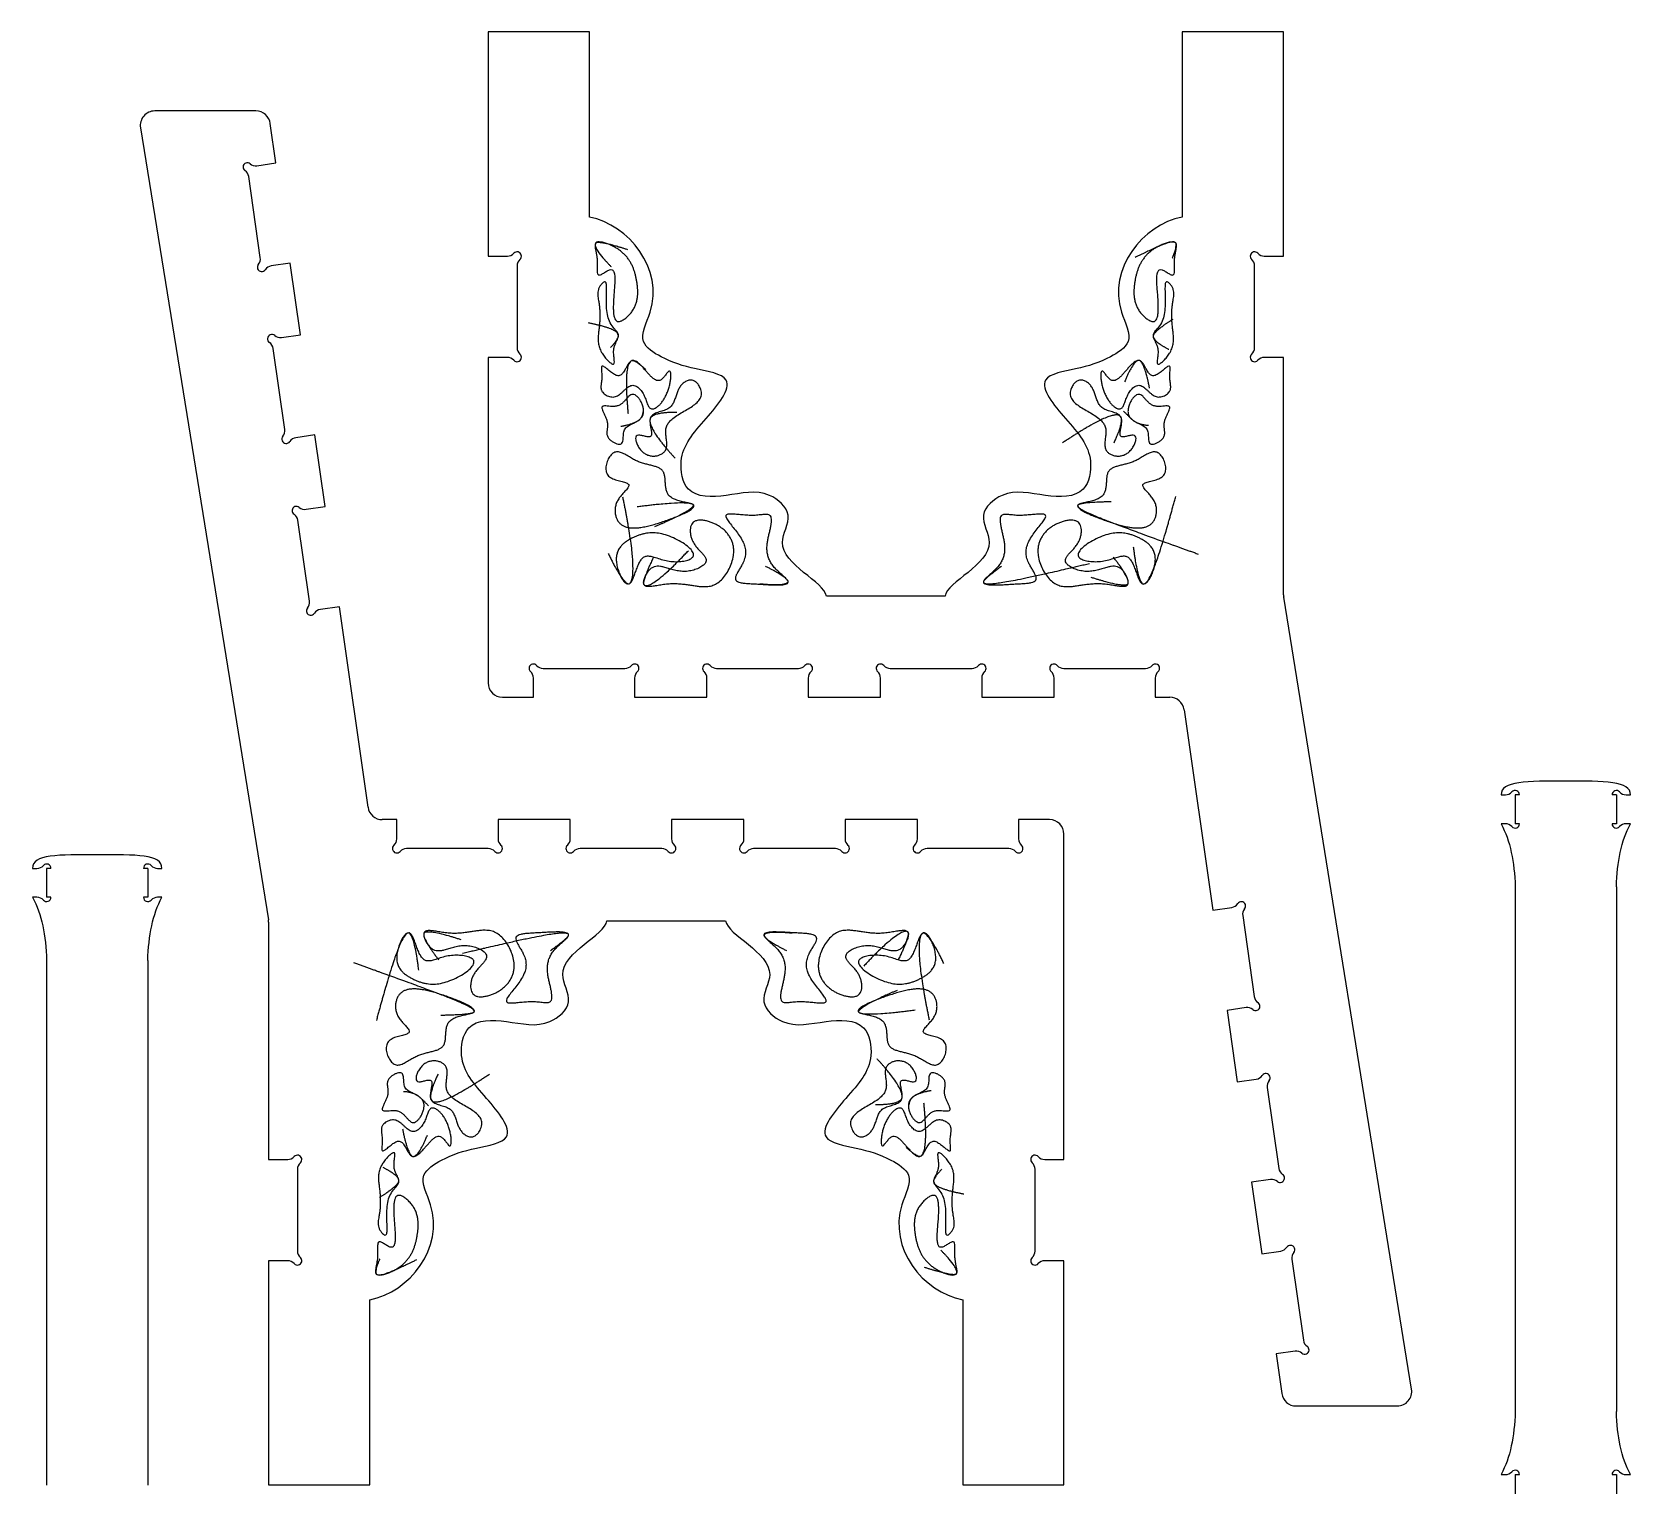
# Model space of a CAD drawing. Extents: x -497 to 609, y -486 to 1101.
# Drawn here: x -497 to 609, y 97 to 1101 of the extents above; entities that cross this region are included whole.
import ezdxf

# ---------------------------------------------------------------- set-up
doc = ezdxf.new("R2010")
doc.units = 0
doc.layers.get('0').update_dxf_attribs({"linetype": 'CONTINUOUS'})

msp = doc.modelspace()

# ---------------------------------------------------------------- linework, layer by layer
at = {"color": 7, "linetype": 'CONTINUOUS'}
for p, q in [((-181.7483865934, 1101.320244777), (-181.7483865934, 946.320244777)), ((-111.7483865934, 1101.320244777), (-181.7483865934, 1101.320244777)), ((-111.7483865934, 973.3574696558), (-111.7483865934, 1101.320244777)), ((298.2516134066, 1101.320244777), (298.2516134066, 973.3574696558)), ((368.2516134066, 1101.320244777), (298.2516134066, 1101.320244777)), ((368.2516134066, 946.320244777), (368.2516134066, 1101.320244777)), ((-342.2532580591, 1046.6988355636), (-412.2532580591, 1046.6988355636)), ((-422.125407331, 1035.1048880259), (-333.7081547702, 487.4906818711)), ((-328.4464552686, 1010.7618941487), (-332.3537631225, 1038.113049126)), ((-341.6046620555, 1008.882150322), (-328.4464552686, 1010.7618941487)), ((-339.2946335033, 945.2777855541), (-347.2967618438, 1001.2926839376)), ((-318.546960332, 941.4654295925), (-331.7051671189, 939.5856857658)), ((-311.4758925201, 891.9679549094), (-318.546960332, 941.4654295925)), ((-181.7483865934, 946.320244777), (-168.4565905259, 946.320244777)), ((354.9598173391, 946.320244777), (368.2516134066, 946.320244777)), ((-161.7483865934, 939.6120408445), (-161.7483865934, 883.0284487095)), ((348.2516134066, 883.0284487095), (348.2516134066, 939.6120408445)), ((-324.634099307, 890.0882110827), (-311.4758925201, 891.9679549094)), ((-322.3240707548, 826.4838463147), (-330.3261990953, 882.4987446983)), ((-181.7483865934, 876.320244777), (-181.7483865934, 651.320244777)), ((-168.4565905259, 876.320244777), (-181.7483865934, 876.320244777)), ((368.2516134066, 876.320244777), (354.9598173391, 876.320244777)), ((368.2516134066, 712.1223460072), (368.2516134066, 876.320244777)), ((-301.5763975835, 822.6714903531), (-314.7346043704, 820.7917465264)), ((-294.5053297717, 773.1740156701), (-301.5763975835, 822.6714903531)), ((-305.3535080063, 707.6899070754), (-313.3556363468, 763.704805459)), ((-307.6635365585, 771.2942718434), (-294.5053297717, 773.1740156701)), ((134.3078536572, 711.320244777), (52.1953731559, 711.320244777)), ((456.7967166955, 162.9141923147), (368.3794641347, 710.5283984695)), ((-284.605834835, 703.8775511138), (-297.7640416219, 701.9978072871)), ((-264.8068449618, 565.2846220012), (-284.605834835, 703.8775511138)), ((-150.4213406104, 641.320244777), (-150.4213406104, 654.6120408445)), ((-143.7131366779, 661.320244777), (-87.1295445429, 661.320244777)), ((-80.4213406104, 654.6120408445), (-80.4213406104, 641.320244777)), ((-30.4213406104, 641.320244777), (-30.4213406104, 654.6120408445)), ((-23.7131366779, 661.320244777), (32.8704554571, 661.320244777)), ((39.5786593896, 654.6120408445), (39.5786593896, 641.320244777)), ((89.5786593896, 641.320244777), (89.5786593896, 654.6120408445)), ((96.2868633221, 661.320244777), (152.8704554571, 661.320244777)), ((159.5786593896, 654.6120408445), (159.5786593896, 641.320244777)), ((209.5786593896, 641.320244777), (209.5786593896, 654.6120408445)), ((216.2868633221, 661.320244777), (272.8704554571, 661.320244777)), ((279.5786593896, 654.6120408445), (279.5786593896, 641.320244777)), ((-171.7483865934, 641.320244777), (-150.4213406104, 641.320244777)), ((-80.4213406104, 641.320244777), (-30.4213406104, 641.320244777)), ((39.5786593896, 641.320244777), (89.5786593896, 641.320244777)), ((159.5786593896, 641.320244777), (209.5786593896, 641.320244777)), ((279.5786593896, 641.320244777), (289.5786593896, 641.320244777)), ((299.4781543263, 632.7344583394), (319.2771441995, 494.1415292269)), ((518.7796729653, 573.8574188791), (521.7185615553, 573.8574188791)), ((528.4267654878, 573.8574188791), (528.4267654878, 553.8574188791)), ((531.4267654878, 573.8574188791), (528.4267654878, 573.8574188791)), ((598.4267654878, 573.8574188791), (595.4267654878, 573.8574188791)), ((598.4267654878, 573.8574188791), (598.4267654878, 553.8574188791)), ((605.1349694203, 573.8574188791), (608.0738580103, 573.8574188791)), ((-244.9073500252, 556.6988355636), (-254.9073500252, 556.6988355636)), ((-244.9073500252, 543.4070394961), (-244.9073500252, 556.6988355636)), ((-174.9073500252, 556.6988355636), (-174.9073500252, 543.4070394961)), ((-124.9073500252, 556.6988355636), (-174.9073500252, 556.6988355636)), ((-124.9073500252, 543.4070394961), (-124.9073500252, 556.6988355636)), ((-54.9073500252, 556.6988355636), (-54.9073500252, 543.4070394961)), ((-4.9073500252, 556.6988355636), (-54.9073500252, 556.6988355636)), ((-4.9073500252, 543.4070394961), (-4.9073500252, 556.6988355636)), ((65.0926499748, 556.6988355636), (65.0926499748, 543.4070394961)), ((115.0926499748, 556.6988355636), (65.0926499748, 556.6988355636)), ((115.0926499748, 543.4070394961), (115.0926499748, 556.6988355636)), ((185.0926499748, 556.6988355636), (185.0926499748, 543.4070394961)), ((206.4196959578, 556.6988355636), (185.0926499748, 556.6988355636)), ((521.7185615553, 553.8574188791), (518.7796729653, 553.8574188791)), ((531.4267654878, 553.8574188791), (528.4267654878, 553.8574188791)), ((598.4267654878, 553.8574188791), (595.4267654878, 553.8574188791)), ((608.0738580103, 553.8574188791), (605.1349694203, 553.8574188791)), ((216.4196959578, 321.6988355636), (216.4196959578, 546.6988355636)), ((-181.6155539577, 536.6988355636), (-238.1991460927, 536.6988355636)), ((-61.6155539577, 536.6988355636), (-118.1991460927, 536.6988355636)), ((58.3844460423, 536.6988355636), (1.8008539073, 536.6988355636)), ((178.3844460423, 536.6988355636), (121.8008539073, 536.6988355636)), ((-496.6873675663, 523.0315528818), (-493.7484789763, 523.0315528818)), ((-487.0402750438, 523.0315528818), (-487.0402750438, 503.0315528818)), ((-484.0402750438, 523.0315528818), (-487.0402750438, 523.0315528818)), ((-417.0402750438, 523.0315528818), (-420.0402750438, 523.0315528818)), ((-417.0402750438, 523.0315528818), (-417.0402750438, 503.0315528818)), ((-410.3320711113, 523.0315528818), (-407.3931825213, 523.0315528818)), ((528.4267654878, 510.2457325529), (528.4267654878, 147.4691052052)), ((598.4267654878, 510.2457325529), (598.4267654878, 147.4691052052)), ((-493.7484789763, 503.0315528818), (-496.6873675663, 503.0315528818)), ((-484.0402750438, 503.0315528818), (-487.0402750438, 503.0315528818)), ((-417.0402750438, 503.0315528818), (-420.0402750438, 503.0315528818)), ((-407.3931825213, 503.0315528818), (-410.3320711113, 503.0315528818)), ((-99.6365442928, 486.6988355636), (-17.5240637915, 486.6988355636)), ((319.2771441995, 494.1415292269), (332.4353509863, 496.0212730536)), ((340.0248173707, 490.3291732652), (348.0269457113, 434.3142748817)), ((-333.5803040422, 485.8967343334), (-333.5803040422, 321.6988355636)), ((-487.0402750438, 459.4198665557), (-487.0402750438, 96.643239208)), ((-417.0402750438, 459.4198665557), (-417.0402750438, 96.643239208)), ((342.334845923, 426.7248084973), (329.1766391361, 424.8450646706)), ((329.1766391361, 424.8450646706), (336.247706948, 375.3475899875)), ((336.247706948, 375.3475899875), (349.4059137348, 377.2273338142)), ((356.9953801192, 371.5352340259), (364.9975084597, 315.5203356423)), ((-333.5803040422, 321.6988355636), (-320.2885079747, 321.6988355636)), ((203.1278998903, 321.6988355636), (216.4196959578, 321.6988355636)), ((-313.5803040422, 314.9906316311), (-313.5803040422, 258.4070394961)), ((196.4196959578, 258.4070394961), (196.4196959578, 314.9906316311)), ((359.3054086714, 307.9308692579), (346.1472018846, 306.0511254312)), ((346.1472018846, 306.0511254312), (353.2182696964, 256.5536507482)), ((353.2182696964, 256.5536507482), (366.3764764833, 258.4333945749)), ((-333.5803040422, 251.6988355636), (-333.5803040422, 96.6988355636)), ((-320.2885079747, 251.6988355636), (-333.5803040422, 251.6988355636)), ((216.4196959578, 251.6988355636), (203.1278998903, 251.6988355636)), ((216.4196959578, 96.6988355636), (216.4196959578, 251.6988355636)), ((373.9659428677, 252.7412947866), (381.9680712082, 196.726396403)), ((-263.5803040422, 96.6988355636), (-263.5803040422, 224.6616106848)), ((146.4196959578, 224.6616106848), (146.4196959578, 96.6988355636)), ((376.2759714199, 189.1369300186), (363.117764633, 187.2571861919)), ((363.117764633, 187.2571861919), (367.0250724869, 159.9060312147)), ((376.9245674235, 151.320244777), (446.9245674235, 151.320244777)), ((518.7796729653, 103.8574188791), (521.7185615553, 103.8574188791)), ((528.4267654878, 103.8574188791), (528.4267654878, 83.8574188791)), ((528.4267654878, 103.8574188791), (531.4267654878, 103.8574188791)), ((595.4267654878, 103.8574188791), (598.4267654878, 103.8574188791)), ((598.4267654878, 103.8574188791), (598.4267654878, 83.8574188791)), ((605.1349694203, 103.8574188791), (608.0738580103, 103.8574188791)), ((-333.5803040422, 96.6988355636), (-263.5803040422, 96.6988355636)), ((146.4196959578, 96.6988355636), (216.4196959578, 96.6988355636))]:
    msp.add_line(p, q, dxfattribs=at)
for centre, radius, start, end in [((-412.2532580591, 1036.6988355636), 10.00000000000023, 90, 189.1717673224), ((-342.2532580591, 1036.6988355636), 10.00000000000023, 8.1301023542, 90), ((-348.2454451418, 1007.933467024), 3.000000000000222, 49.9404172499, 236.3197874584), ((-342.4531901929, 1014.821847284), 5.999999999999984, 229.9404172499, 278.1301023542), ((-353.2364588058, 1000.4441558002), 5.999999999999984, 8.1301023542, 56.3197874584), ((-338.3459502052, 938.6370024677), 3.000000000000064, 139.9404172499, 326.3197874584), ((-345.2343304652, 944.4292574166), 6.000000000000015, 319.9404172499, 8.1301023542), ((-168.4565905259, 952.320244777), 6.000000000000037, 270, 318.1896851042), ((-161.7483865934, 946.320244777), 3.00000000000005, 311.8103148958, 138.1896851042), ((-155.7483865934, 939.6120408445), 6, 131.8103148958, 180), ((348.2516134066, 946.320244777), 3.000000000000063, 41.8103148958, 228.1896851042), ((342.2516134066, 939.6120408445), 6, 0, 48.1896851042), ((354.9598173391, 952.320244777), 5.99999999999994, 221.8103148958, 270), ((-330.8566389814, 933.6459888038), 6.000000000000113, 98.1301023542, 146.3197874584), ((-331.2748823934, 889.1395277847), 2.999999999999969, 49.9404172499, 236.3197874584), ((-336.2658960573, 881.6502165609), 6.000000000000159, 8.1301023542, 56.3197874584), ((-325.4826274444, 896.0279080447), 6.000000000000116, 229.9404172499, 278.1301023542), ((-168.4565905259, 870.320244777), 5.999999999999886, 41.8103148958, 90), ((-161.7483865934, 876.320244777), 3.00000000000005, 221.8103148958, 48.1896851042), ((-155.7483865934, 883.0284487095), 6, 180, 228.1896851042), ((348.2516134066, 876.320244777), 3.000000000000029, 131.8103148958, 318.1896851042), ((342.2516134066, 883.0284487095), 6, 311.8103148958, 0), ((354.9598173391, 870.320244777), 6.000000000000025, 90, 138.1896851042), ((-321.3753874567, 819.8430632284), 2.999999999999978, 139.9404172499, 326.3197874584), ((-328.2637677168, 825.6353181773), 6.000000000000015, 319.9404172499, 8.1301023542), ((-313.886076233, 814.8520495645), 6.000000000000033, 98.1301023542, 146.3197874584), ((-314.3043196449, 770.3455885453), 2.999999999999969, 49.9404172499, 236.3197874584), ((-319.2953333088, 762.8562773215), 5.999999999999971, 8.1301023542, 56.3197874584), ((-308.512064696, 777.2339688053), 6.000000000000015, 229.9404172499, 278.1301023542), ((-311.2932049683, 706.841378938), 5.999999999999986, 319.9404172499, 8.1301023542), ((378.2516134066, 712.1223460072), 10, 180, 189.1717673224), ((-304.4048247083, 701.049123989), 3.000000000000048, 139.9404172499, 326.3197874584), ((-296.9155134845, 696.0581103251), 5.999999999999955, 98.1301023542, 146.3197874584), ((-150.4213406104, 661.320244777), 3.000000000000029, 41.8103148958, 228.1896851042), ((-80.4213406104, 661.320244777), 2.999999999999982, 311.8103148958, 138.1896851042), ((-30.4213406104, 661.320244777), 3.000000000000049, 41.8103148958, 228.1896851042), ((39.5786593896, 661.320244777), 3.000000000000067, 311.8103148958, 138.1896851042), ((89.5786593896, 661.320244777), 3.000000000000052, 41.8103148958, 228.1896851042), ((159.5786593896, 661.320244777), 3.000000000000029, 311.8103148958, 138.1896851042), ((209.5786593896, 661.320244777), 3.000000000000114, 41.8103148958, 228.1896851042), ((279.5786593896, 661.320244777), 3.000000000000152, 311.8103148958, 138.1896851042), ((-156.4213406104, 654.6120408445), 6.000000000000058, 0, 48.1896851042), ((-143.7131366779, 667.320244777), 6, 221.8103148958, 270), ((-87.1295445429, 667.320244777), 6, 270, 318.1896851042), ((-74.4213406104, 654.6120408445), 6.000000000000058, 131.8103148958, 180), ((-36.4213406104, 654.6120408445), 6.000000000000004, 0, 48.1896851042), ((-23.7131366779, 667.320244777), 6, 221.8103148958, 270), ((32.8704554571, 667.320244777), 6, 270, 318.1896851042), ((45.5786593896, 654.6120408445), 6.000000000000063, 131.8103148958, 180), ((83.5786593896, 654.6120408445), 6.000000000000014, 0, 48.1896851042), ((96.2868633221, 667.320244777), 6, 221.8103148958, 270), ((152.8704554571, 667.320244777), 6, 270, 318.1896851042), ((165.5786593896, 654.6120408445), 6, 131.8103148958, 180), ((203.5786593896, 654.6120408445), 6, 0, 48.1896851042), ((216.2868633221, 667.320244777), 6, 221.8103148958, 270), ((272.8704554571, 667.320244777), 6.000000000000114, 270, 318.1896851042), ((285.5786593896, 654.6120408445), 6, 131.8103148958, 180), ((-171.7483865934, 651.320244777), 10, 180, 270), ((289.5786593896, 631.320244777), 10.00000000000011, 8.1301023542, 90), ((521.7185615553, 579.8574188791), 6.000000000000058, 270, 318.1896851042), ((528.4267654878, 573.8574188791), 3, 0, 138.1896851042), ((598.4267654878, 573.8574188791), 3.000000000000029, 41.8103148958, 180), ((605.1349694203, 579.8574188791), 6.000000000000058, 221.8103148958, 270), ((-254.9073500252, 566.6988355636), 10.00000000000002, 188.1301023542, 270), ((206.4196959578, 546.6988355636), 10, 0, 90), ((521.7185615553, 547.8574188791), 6.000000000000058, 41.8103148958, 90), ((528.4267654878, 553.8574188791), 3, 221.8103148958, 0), ((598.4267654878, 553.8574188791), 3.000000000000029, 180, 318.1896851042), ((605.1349694203, 547.8574188791), 6.000000000000058, 90, 138.1896851042), ((-250.9073500252, 543.4070394961), 6, 311.8103148958, 0), ((-168.9073500252, 543.4070394961), 6, 180, 228.1896851042), ((-130.9073500252, 543.4070394961), 6.000000000000058, 311.8103148958, 0), ((-48.9073500252, 543.4070394961), 6.000000000000058, 180, 228.1896851042), ((-10.9073500252, 543.4070394961), 6.00000000000006, 311.8103148958, 0), ((71.0926499748, 543.4070394961), 6.000000000000068, 180, 228.1896851042), ((109.0926499748, 543.4070394961), 6.000000000000058, 311.8103148958, 0), ((191.0926499748, 543.4070394961), 6.000000000000058, 180, 228.1896851042), ((-244.9073500252, 536.6988355636), 3.00000000000002, 131.8103148958, 318.1896851042), ((-238.1991460927, 530.6988355636), 6.000000000000227, 90, 138.1896851042), ((-181.6155539577, 530.6988355636), 6.000000000000028, 41.8103148958, 90), ((-174.9073500252, 536.6988355636), 3.000000000000063, 221.8103148958, 48.1896851042), ((-124.9073500252, 536.6988355636), 2.999999999999955, 131.8103148958, 318.1896851042), ((-118.1991460927, 530.6988355636), 6.000000000000114, 90, 138.1896851042), ((-61.6155539577, 530.6988355636), 6.000000000000028, 41.8103148958, 90), ((-54.9073500252, 536.6988355636), 2.999999999999976, 221.8103148958, 48.1896851042), ((-4.9073500252, 536.6988355636), 3.00000000000003, 131.8103148958, 318.1896851042), ((1.8008539073, 530.6988355636), 6, 90, 138.1896851042), ((58.3844460423, 530.6988355636), 6, 41.8103148958, 90), ((65.0926499748, 536.6988355636), 3.000000000000029, 221.8103148958, 48.1896851042), ((115.0926499748, 536.6988355636), 3.000000000000039, 131.8103148958, 318.1896851042), ((121.8008539073, 530.6988355636), 6, 90, 138.1896851042), ((178.3844460423, 530.6988355636), 6, 41.8103148958, 90), ((185.0926499748, 536.6988355636), 3.000000000000029, 221.8103148958, 48.1896851042), ((-493.7484789763, 529.0315528818), 6.000000000000016, 270, 318.1896851042), ((-487.0402750438, 523.0315528818), 3, 0, 138.1896851042), ((-417.0402750438, 523.0315528818), 3, 41.8103148958, 180), ((-410.3320711113, 529.0315528818), 6.000000000000016, 221.8103148958, 270), ((-493.7484789763, 497.0315528818), 6.000000000000016, 41.8103148958, 90), ((-487.0402750438, 503.0315528818), 3, 221.8103148958, 0), ((-417.0402750438, 503.0315528818), 3, 180, 318.1896851042), ((-410.3320711113, 497.0315528818), 6.000000000000016, 90, 138.1896851042), ((331.5868228489, 501.9609700155), 5.999999999999923, 278.1301023542, 326.3197874584), ((339.0761340727, 496.9699563516), 3.000000000000048, 319.9404172499, 146.3197874584), ((-343.5803040422, 485.8967343334), 10, 0, 9.1717673224), ((345.9645143327, 491.1777014027), 6.000000000000008, 139.9404172499, 188.1301023542), ((353.9666426732, 435.1628030191), 6.000000000000002, 188.1301023542, 236.3197874584), ((343.1833740604, 420.7851115353), 5.999999999999986, 49.9404172499, 98.1301023542), ((348.9756290093, 427.6734917953), 3.000000000000008, 229.9404172499, 56.3197874584), ((348.5573855974, 383.1670307762), 6.000000000000049, 278.1301023542, 326.3197874584), ((356.0466968212, 378.1760171123), 2.999999999999978, 319.9404172499, 146.3197874584), ((362.9350770812, 372.3837621633), 6.000000000000017, 139.9404172499, 188.1301023542), ((-320.2885079747, 327.6988355636), 6.000000000000016, 270, 318.1896851042), ((-313.5803040422, 321.6988355636), 2.999999999999987, 311.8103148958, 138.1896851042), ((196.4196959578, 321.6988355636), 3.000000000000071, 41.8103148958, 228.1896851042), ((203.1278998903, 327.6988355636), 6, 221.8103148958, 270), ((-307.5803040422, 314.9906316311), 6.000000000000016, 131.8103148958, 180), ((190.4196959578, 314.9906316311), 6, 0, 48.1896851042), ((365.9461917578, 308.879552556), 2.999999999999971, 229.9404172499, 56.3197874584), ((370.9372054217, 316.3688637798), 6.000000000000049, 188.1301023542, 236.3197874584), ((360.1539368089, 301.991172296), 6.000000000000123, 49.9404172499, 98.1301023542), ((-307.5803040422, 258.4070394961), 6.000000000000037, 180, 228.1896851042), ((190.4196959578, 258.4070394961), 6, 311.8103148958, 0), ((365.5279483459, 264.3730915368), 6.000000000000049, 278.1301023542, 326.3197874584), ((373.0172595697, 259.3820778729), 3.000000000000032, 319.9404172499, 146.3197874584), ((379.9056398297, 253.589822924), 6.00000000000002, 139.9404172499, 188.1301023542), ((-320.2885079747, 245.6988355636), 6.000000000000028, 41.8103148958, 90), ((-313.5803040422, 251.6988355636), 3.000000000000029, 221.8103148958, 48.1896851042), ((196.4196959578, 251.6988355636), 3.00000000000005, 131.8103148958, 318.1896851042), ((203.1278998903, 245.6988355636), 6.000000000000028, 90, 138.1896851042), ((377.1244995573, 183.1972330566), 5.999999999999907, 49.9404172499, 98.1301023542), ((382.9167545063, 190.0856133166), 3.000000000000064, 229.9404172499, 56.3197874584), ((387.9077681702, 197.5749245404), 6.000000000000004, 188.1301023542, 236.3197874584), ((376.9245674235, 161.320244777), 10.00000000000003, 188.1301023542, 270), ((446.9245674235, 161.320244777), 10.00000000000003, 270, 9.1717673224), ((521.7185615553, 109.8574188791), 6, 270, 318.1896851042), ((528.4267654878, 103.8574188791), 3.000000000000067, 0, 138.1896851042), ((598.4267654878, 103.8574188791), 3.000000000000114, 41.8103148958, 180), ((605.1349694203, 109.8574188791), 6.000000000000058, 221.8103148958, 270)]:
    msp.add_arc(centre, radius, start, end, dxfattribs=at)
for points, knots in [([(52.19537315593775, 711.3202447770445), (50.88967013189105, 721.0132320046263), (9.917461526413707, 737.6610113185069), (31.10843442971989, 767.7567882251819), (9.110704424105887, 786.6720008287242), (-14.59561598234604, 779.9799667741715), (-45.64870175996455, 779.0782508146972), (-51.2389956379744, 811.6507654749864), (-33.84427324735628, 830.1765153396299), (-6.569764984010851, 862.9384435034506), (-41.35153981578193, 868.5497926807049), (-58.42819681238826, 873.8894973257492), (-79.74698940340002, 887.3408615895239), (-54.39625917673907, 929.953224848334), (-84.11296519427175, 967.8434006544084), (-111.748386593413, 973.3574696558454)], [0, 0, 0, 0, 0.1223318822586522, 0.1710777647935388, 0.2183310700630691, 0.294189215282167, 0.3607118860049824, 0.4107652776806133, 0.4973328489157201, 0.5726347412863548, 0.6285846053304305, 0.6930942763819979, 0.7334897558549169, 0.7863460999341103, 1, 1, 1, 1]), ([(298.2516134065869, 973.3574696558484), (270.6161920074455, 967.8434006544109), (240.8994859899138, 929.9532248483359), (266.2502162165751, 887.3408615895263), (244.9314236255637, 873.8894973257511), (227.8547666289573, 868.5497926807068), (193.0729917971863, 862.9384435034519), (220.347500060532, 830.1765153396317), (237.7422224511506, 811.6507654749884), (232.1519285731411, 779.0782508146991), (201.0988427955225, 779.9799667741731), (177.3925223890704, 786.6720008287253), (155.394792383457, 767.7567882251826), (176.5857652867635, 737.661011318508), (135.6135566812865, 721.0132320046268), (134.3078536572398, 711.3202447770452)], [0, 0, 0, 0, 0.2136539000658895, 0.266510244145083, 0.3069057236180018, 0.3714153946695694, 0.4273652587136452, 0.50266715108428, 0.5892347223193868, 0.6392881139950177, 0.7058107847178331, 0.7816689299369308, 0.8289222352064611, 0.8776681177413479, 1, 1, 1, 1]), ([(-107.273132194955, 955.4677004701668), (-108.8059412890823, 953.8111317441437), (-104.8191528144023, 944.9360249145941), (-107.9739014510237, 929.1828445595564), (-92.21057641710439, 942.9868573168611), (-95.42399259612606, 918.1411111341367), (-95.65345228007804, 895.8874523153564), (-77.70900582317086, 910.1416811938612), (-77.90908765256694, 931.1226410832066), (-85.12587176807523, 950.7188174474194), (-105.5106132132734, 957.3725259538246), (-107.273132194955, 955.4677004701668)], [-0.0969495532025323, 0, 0, 0, 0.0843140745517718, 0.1583511595212936, 0.2164363562434883, 0.3449767501970631, 0.4738373991084656, 0.5531567304886174, 0.7003737750387296, 0.9030504467974677, 1, 1, 1, 1.084314074551772]), ([(293.7763590081291, 955.4677004701696), (292.0138400264474, 957.3725259538273), (271.6290985812497, 950.7188174474218), (264.4123144657413, 931.1226410832089), (264.2122326363456, 910.1416811938636), (282.1566790932529, 895.887452315359), (281.9272194093008, 918.1411111341394), (278.7138032302786, 942.9868573168638), (294.4771282641984, 929.1828445595592), (291.3223796275768, 944.9360249145968), (295.3091681022564, 953.8111317441465), (293.7763590081291, 955.4677004701696)], [-0.0843140745517718, 0, 0, 0, 0.0969495532025323, 0.2996262249612702, 0.4468432695113824, 0.5261626008915343, 0.6550232498029368, 0.7835636437565116, 0.8416488404787063, 0.9156859254482282, 1, 1, 1, 1.096949553202532]), ([(-91.60552081841978, 891.2014118816843), (-91.6204140949144, 894.1676346882501), (-105.1315134619205, 902.571241806373), (-95.94169576129313, 936.0139509186001), (-107.1137897189739, 922.5625408449063), (-103.9473406744269, 911.3747185950203), (-104.6759871343402, 896.1375250237082), (-107.3879698958911, 881.9912725034822), (-91.69582904457107, 866.574727137374), (-97.14638596888375, 883.0570341023083), (-91.59351688199807, 888.8106451490969), (-91.60552081841978, 891.2014118816843)], [-0.0780512739529053, 0, 0, 0, 0.0968381673230236, 0.3247242134643311, 0.3642474059223348, 0.4509362205974117, 0.5998631586289539, 0.7386797461167086, 0.8330371212521437, 0.9219487260470945, 0.9999999999999999, 0.9999999999999999, 0.9999999999999999, 1.096838167323023]), ([(278.1087476315948, 891.2014118816869), (278.0967436951731, 888.8106451490994), (283.649612782059, 883.0570341023109), (278.1990558577465, 866.5747271373767), (293.8911967090664, 881.9912725034849), (291.1792139475152, 896.1375250237111), (290.4505674876019, 911.3747185950232), (293.6170165321485, 922.5625408449091), (282.4449225744675, 936.0139509186027), (291.6347402750955, 902.5712418063758), (278.1236409080893, 894.1676346882526), (278.1087476315948, 891.2014118816869)], [-0.0968381673230239, 0, 0, 0, 0.0780512739529055, 0.1669628787478562, 0.2613202538832914, 0.4001368413710461, 0.5490637794025881, 0.635752594077665, 0.6752757865356687, 0.9031618326769761, 1, 1, 1, 1.078051273952906]), ([(-82.55247942765436, 874.0252593056935), (-85.78985305446813, 872.6861054029249), (-89.08832349794766, 855.1404799141105), (-105.1069112652545, 875.837191689313), (-102.0772842169955, 861.1794419287337), (-105.8942395281239, 852.7558262294659), (-91.69463898345809, 845.2558411010875), (-83.77659156187211, 861.62289486551), (-72.87030569622138, 851.1277270238446), (-70.60385067455849, 835.5122532657223), (-55.52708369204507, 849.2985959941554), (-54.31727733127373, 872.8931997194932), (-63.76073981684732, 855.2519513020175), (-72.60627154755022, 867.8083170376116), (-80.254309147343, 874.975907594978), (-82.55247942765436, 874.0252593056935)], [-0.0642795142736987, 0, 0, 0, 0.0905489058129595, 0.1774002576338789, 0.2238192269594965, 0.2901320402818087, 0.3506170944239728, 0.4509771679557371, 0.5157171215506178, 0.5854244746623601, 0.6941439881179781, 0.787949487615036, 0.8404464680783148, 0.9357204857263013, 1, 1, 1, 1.090548905812959]), ([(269.0557062408297, 874.0252593056958), (266.7575359605182, 874.9759075949804), (259.1094983607255, 867.8083170376138), (250.2639666300229, 855.2519513020197), (240.8205041444488, 872.8931997194953), (242.0303105052208, 849.2985959941575), (257.1070774877342, 835.5122532657247), (259.373532509397, 851.127727023847), (270.2798183750476, 861.6228948655124), (278.1978657966339, 845.2558411010903), (292.3974663412994, 852.7558262294687), (288.5805110301707, 861.1794419287364), (291.6101380784299, 875.837191689316), (275.5915503111232, 855.1404799141131), (272.2930798676434, 872.6861054029273), (269.0557062408297, 874.0252593056958)], [-0.0905489058129589, 0, 0, 0, 0.0642795142736991, 0.1595535319216853, 0.2120505123849641, 0.3058560118820219, 0.41457552533764, 0.4842828784493826, 0.5490228320442629, 0.6493829055760273, 0.7098679597181914, 0.7761807730405036, 0.8225997423661212, 0.9094510941870411, 1, 1, 1, 1.064279514273699]), ([(-69.71307217723522, 834.0775913408945), (-70.76767861020595, 830.1201264355363), (-64.5597384668184, 817.3041472350864), (-83.52812755941235, 826.5904191624364), (-75.25556727293575, 804.8475582418613), (-53.79990238308524, 809.8587416285544), (-66.61888540659416, 837.3031142393493), (-25.58838605466546, 841.9669418571826), (-39.6529727594308, 863.2585879482406), (-52.71787446494675, 855.5579728453347), (-51.3544061479902, 838.1687227481304), (-68.47539090563676, 838.7220539984688), (-69.71307217723522, 834.0775913408945)], [-0.0976068558746186, 0, 0, 0, 0.0831690843753929, 0.1419251425288096, 0.226068707836387, 0.3269976854207216, 0.4284636813304793, 0.6597132483922714, 0.7282434060853714, 0.7829928594908103, 0.9023931441253814, 1, 1, 1, 1.083169084375393]), ([(256.2162989904111, 834.0775913408969), (254.9786177188126, 838.722053998471), (237.857632961166, 838.1687227481327), (239.2211012781225, 855.5579728453367), (226.1561995726063, 863.2585879482424), (212.0916128678414, 841.9669418571842), (253.1221122197702, 837.3031142393514), (240.3031291962614, 809.8587416285566), (261.7587940861118, 804.8475582418636), (270.0313543725883, 826.5904191624389), (251.0629652799944, 817.3041472350886), (257.2709054233818, 830.1201264355386), (256.2162989904111, 834.0775913408969)], [-0.0831690843753931, 0, 0, 0, 0.0976068558746183, 0.2170071405091898, 0.2717565939146287, 0.3402867516077286, 0.5715363186695206, 0.6730023145792784, 0.7739312921636134, 0.8580748574711907, 0.916830915624607, 1, 1, 1, 1.097606855874618]), ([(-78.55127731683942, 832.2052704942926), (-76.45677719608834, 833.5086496095922), (-71.15019346307844, 839.232110918919), (-82.29966241934855, 857.8147639824884), (-89.28348346776721, 839.1894595285779), (-107.8565454498744, 845.7371462275576), (-96.49773737933565, 831.0789329004147), (-102.5489294175613, 820.7847841419311), (-86.5245198825737, 812.7169370408279), (-89.98333111108758, 828.6709584934599), (-81.89135783624391, 830.1267835325206), (-78.55127731683942, 832.2052704942926)], [-0.1128765525809643, 0, 0, 0, 0.0707827106673922, 0.2238981246910488, 0.3561521880452919, 0.4656087288140124, 0.5849247868182591, 0.686786161906759, 0.792421821673113, 0.8871234474190357, 1, 1, 1, 1.070782710667392]), ([(265.0545041300153, 832.2052704942951), (268.3945846494198, 830.126783532523), (276.4865579242636, 828.6709584934624), (273.0277466957498, 812.7169370408303), (289.0521562307373, 820.7847841419338), (283.0009641925114, 831.0789329004173), (294.3597722630502, 845.7371462275605), (275.7867102809431, 839.1894595285805), (268.8028892325241, 857.8147639824911), (257.6534202762544, 839.2321109189213), (262.9600040092642, 833.5086496095947), (265.0545041300153, 832.2052704942951)], [-0.0707827106673916, 0, 0, 0, 0.112876552580965, 0.2075781783268879, 0.3132138380932414, 0.4150752131817415, 0.5343912711859882, 0.6438478119547083, 0.7761018753089519, 0.9292172893326083, 0.9999999999999999, 0.9999999999999999, 0.9999999999999999, 1.112876552580965]), ([(-39.84107461400338, 774.4374795951179), (-42.06414121592223, 776.2154869991475), (-62.55647340102261, 776.4327055281685), (-55.9475458258123, 802.1351671709099), (-78.77264343079393, 800.9384561479202), (-95.34091790431842, 817.941705346438), (-105.749452895007, 790.3261016651581), (-77.01255755644537, 790.9377324114523), (-95.48658134107185, 777.8537021036906), (-92.96288641949823, 755.0440086073024), (-66.43207890926156, 759.3744413956829), (-36.72654651629631, 771.9464817937014), (-39.84107461400338, 774.4374795951179)], [-0.1363889673097624, 0, 0, 0, 0.0973507859247602, 0.1857388068950229, 0.2911821610211976, 0.3843107989804361, 0.4709403670827508, 0.5561814148062603, 0.6262071720536209, 0.7021784012711124, 0.8636110326902376, 1, 1, 1, 1.09735078592476]), ([(226.34430142718, 774.4374795951196), (223.2297733294729, 771.9464817937031), (252.9353057224386, 759.3744413956852), (279.4661132326752, 755.0440086073052), (281.9898081542486, 777.8537021036932), (263.5157843696218, 790.9377324114546), (292.2526797081832, 790.3261016651608), (281.8441447174947, 817.9417053464406), (265.2758702439701, 800.9384561479225), (242.4507726389886, 802.1351671709118), (249.0597002141994, 776.4327055281707), (228.5673680290988, 776.2154869991496), (226.34430142718, 774.4374795951196)], [-0.0973507859247604, 0, 0, 0, 0.1363889673097626, 0.2978215987288876, 0.3737928279463791, 0.4438185851937397, 0.5290596329172492, 0.6156892010195638, 0.7088178389788025, 0.814261193104977, 0.9026492140752396, 1, 1, 1, 1.136388967309763]), ([(-84.50312989622589, 719.6658792763014), (-80.76366517329004, 720.6014134756629), (-77.893841086555, 745.3304522211781), (-58.672004785424, 732.9383467340659), (-29.16874135014802, 737.279108959612), (-60.46706235226767, 757.7093032813304), (-79.82371322679371, 754.0437891404268), (-98.67718027409217, 740.7126041091744), (-88.22999736354409, 718.7334966412205), (-84.50312989622589, 719.6658792763014)], [-0.1494499917058021, 0, 0, 0, 0.149955150465557, 0.2616138609811562, 0.397331461554785, 0.5663890300373187, 0.731142493761419, 0.8505500082941979, 1, 1, 1, 1.149955150465557]), ([(271.0063567094032, 719.6658792763039), (274.7332241767214, 718.7334966412232), (285.1804070872693, 740.712604109177), (266.3269400399706, 754.0437891404292), (246.9702891654447, 757.7093032813326), (215.6719681633254, 737.2791089596138), (245.1752315986011, 732.938346734068), (264.3970678997323, 745.3304522211805), (267.2668919864674, 720.6014134756653), (271.0063567094032, 719.6658792763039)], [-0.1499551504655571, 0, 0, 0, 0.1494499917058021, 0.2688575062385808, 0.4336109699626814, 0.6026685384452147, 0.7383861390188433, 0.8500448495344429, 1, 1, 1, 1.149449991705802]), ([(-74.2584348204593, 719.6658792763016), (-73.10130663108983, 716.3997428299292), (-48.51949317743303, 724.3998830759124), (-24.5586998137059, 709.3123763055024), (-5.728828221806593, 745.140547849869), (-22.33040905705969, 762.614485710281), (-43.08304238367566, 765.3346994188705), (-42.32699910906129, 746.2051880522653), (-23.92529125747389, 735.233676890148), (-50.31519236473869, 723.3113393446196), (-67.30706499634398, 738.47494910399), (-75.08741080593168, 722.0057658197226), (-74.2584348204593, 719.6658792763016)], [-0.0572379554372631, 0, 0, 0, 0.0798957423363565, 0.2569184767598578, 0.4005277344714803, 0.521437659005233, 0.5834018545218895, 0.6551935608752696, 0.7344054740758008, 0.8219063301483693, 0.9427620445627368, 0.9999999999999999, 0.9999999999999999, 0.9999999999999999, 1.079895742336356]), ([(25.68267114468925, 721.4628835302553), (25.03518780223546, 723.3545200982393), (13.16902305531775, 731.8769695696842), (8.535112197913975, 746.1131818231719), (18.32230680524705, 770.3660687592316), (-0.7040352611520362, 765.2514975881933), (-26.44693890856137, 772.184113393231), (-3.50171416832934, 751.1133390648366), (-2.666450314380731, 735.8723644576411), (-15.57665827670873, 720.2939871504976), (6.157870451107383, 719.8415859389837), (26.91483505217013, 717.8630900648236), (25.68267114468925, 721.4628835302553)], [-0.1357002766244303, 0, 0, 0, 0.0713084258897984, 0.1888110931079845, 0.3032722993113863, 0.3655818669489457, 0.4847169179767905, 0.6058383233228692, 0.702803740149032, 0.7773772246197714, 0.8642997233755697, 1, 1, 1, 1.071308425889798]), ([(160.8205556684883, 721.4628835302564), (159.5883917610075, 717.8630900648246), (180.34535636207, 719.8415859389851), (202.0798850898862, 720.2939871504992), (189.1696771275579, 735.8723644576423), (190.0049409815062, 751.1133390648379), (212.9501657217378, 772.1841133932328), (187.2072620743291, 765.2514975881945), (168.1809200079295, 770.3660687592327), (177.9681146152632, 746.113181823173), (173.3342037578594, 731.8769695696853), (161.4680390109421, 723.3545200982403), (160.8205556684883, 721.4628835302564)], [-0.0713084258897985, 0, 0, 0, 0.1357002766244303, 0.2226227753802286, 0.2971962598509681, 0.394161676677131, 0.5152830820232096, 0.6344181330510541, 0.6967277006886134, 0.8111889068920154, 0.9286915741102015, 1, 1, 1, 1.13570027662443]), ([(260.7616616336369, 719.6658792763038), (261.5906376191091, 722.005765819725), (253.810291809521, 738.4749491039921), (236.8184191779162, 723.3113393446215), (210.4285180706512, 735.2336768901495), (228.8302259222383, 746.2051880522672), (229.5862691968525, 765.3346994188726), (208.8336358702365, 762.6144857102828), (192.2320550349838, 745.1405478498704), (211.0619266268835, 709.312376305504), (235.0227199906105, 724.3998830759144), (259.6045334442675, 716.3997428299316), (260.7616616336369, 719.6658792763038)], [-0.0798957423363569, 0, 0, 0, 0.0572379554372631, 0.1780936698516305, 0.265594525924199, 0.3448064391247305, 0.4165981454781104, 0.4785623409947675, 0.5994722655285198, 0.7430815232401422, 0.9201042576636431, 1, 1, 1, 1.057237955437263]), ([(-263.5803040421644, 224.6616106847884), (-235.9448826430229, 230.1756796862257), (-206.2281766254909, 268.0658554923004), (-231.5789068521519, 310.6782187511103), (-210.2601142611405, 324.1295830148853), (-193.1834572645341, 329.4692876599295), (-158.401682432763, 335.080636837184), (-185.6761906961085, 367.8425650010045), (-203.0709130867269, 386.368314865648), (-197.4806192087172, 418.9408295259372), (-166.4275334310986, 418.039113566463), (-142.7212130246466, 411.3470795119105), (-120.723483019033, 430.2622921154531), (-141.9144559223393, 460.3580690221279), (-100.9422473168622, 477.0058483360088), (-99.63654429281543, 486.6988355635904)], [0, 0, 0, 0, 0.2136539000658895, 0.266510244145083, 0.3069057236180018, 0.3714153946695694, 0.4273652587136452, 0.50266715108428, 0.5892347223193868, 0.6392881139950177, 0.7058107847178331, 0.7816689299369308, 0.8289222352064611, 0.8776681177413479, 1, 1, 1, 1]), ([(-17.52406379151339, 486.6988355635904), (-16.21836076746674, 477.0058483360088), (24.75384783801049, 460.3580690221279), (3.562874934704086, 430.2622921154531), (25.56060494031798, 411.3470795119105), (49.26692534676991, 418.039113566463), (80.32001112438847, 418.9408295259373), (85.91030500239805, 386.368314865648), (68.51558261177982, 367.8425650010045), (41.24107434843416, 335.080636837184), (76.02284918020518, 329.4692876599295), (93.0995061768115, 324.1295830148852), (114.4182987678232, 310.6782187511103), (89.06756854116193, 268.0658554923003), (118.7842745586943, 230.1756796862258), (146.4196959578356, 224.6616106847884)], [0, 0, 0, 0, 0.1223318822586522, 0.1710777647935388, 0.2183310700630691, 0.294189215282167, 0.3607118860049824, 0.4107652776806133, 0.4973328489157201, 0.5726347412863548, 0.6285846053304305, 0.6930942763819979, 0.7334897558549169, 0.7863460999341103, 1, 1, 1, 1]), ([(-236.3350473449789, 478.3532010643326), (-240.0619148122971, 479.2855836994136), (-250.5090977228451, 457.3064762314597), (-231.6556306755466, 443.9752912002073), (-212.2989798010206, 440.3097770593038), (-181.0006587989012, 460.7399713810225), (-210.5039222341769, 465.0807336065684), (-229.7257585353082, 452.688628119456), (-232.5955826220432, 477.4176668649714), (-236.3350473449789, 478.3532010643326)], [-0.1499551504655571, 0, 0, 0, 0.1494499917058021, 0.2688575062385808, 0.4336109699626814, 0.6026685384452147, 0.7383861390188433, 0.8500448495344429, 1, 1, 1, 1.149449991705802]), ([(-226.0903522692126, 478.3532010643326), (-226.9193282546849, 476.0133145209115), (-219.1389824450968, 459.5441312366443), (-202.1471098134919, 474.7077409960148), (-175.757208706227, 462.7854034504866), (-194.1589165578141, 451.8138922883691), (-194.9149598324285, 432.6843809217638), (-174.1623265058125, 435.4045946303534), (-157.5607456705597, 452.8785324907657), (-176.3906172624591, 488.7067040351321), (-200.3514106261862, 473.6191972647219), (-224.9332240798432, 481.6193375107049), (-226.0903522692126, 478.3532010643326)], [-0.0798957423363569, 0, 0, 0, 0.0572379554372631, 0.1780936698516305, 0.265594525924199, 0.3448064391247305, 0.4165981454781104, 0.4785623409947675, 0.5994722655285198, 0.7430815232401422, 0.9201042576636431, 1, 1, 1, 1.057237955437263]), ([(-126.1492463040641, 476.5561968103795), (-124.9170823965832, 480.1559902758112), (-145.6740469976457, 478.1774944016509), (-167.4085757254619, 477.7250931901369), (-154.4983677631338, 462.1467158829936), (-155.3336316170821, 446.9057412757981), (-178.2788563573138, 425.8349669474034), (-152.535952709905, 432.7675827524414), (-133.5096106435055, 427.6530115814032), (-143.2968052508391, 451.905898517463), (-138.6628943934352, 466.1421107709506), (-126.7967296465178, 474.6645602423956), (-126.1492463040641, 476.5561968103795)], [-0.0713084258897985, 0, 0, 0, 0.1357002766244303, 0.2226227753802286, 0.2971962598509681, 0.394161676677131, 0.5152830820232096, 0.6344181330510541, 0.6967277006886134, 0.8111889068920154, 0.9286915741102015, 1, 1, 1, 1.13570027662443]), ([(8.988638219735057, 476.5561968103795), (9.636121562188848, 474.6645602423956), (21.50228630910645, 466.1421107709506), (26.13619716651016, 451.905898517463), (16.34900255917693, 427.6530115814033), (35.37534462557601, 432.7675827524414), (61.11824827298528, 425.8349669474034), (38.17302353275343, 446.905741275798), (37.33775967880493, 462.1467158829936), (50.24796764113304, 477.725093190137), (28.51343891331693, 478.1774944016509), (7.756474312254181, 480.1559902758112), (8.988638219735057, 476.5561968103795)], [-0.1357002766244303, 0, 0, 0, 0.0713084258897984, 0.1888110931079845, 0.3032722993113863, 0.3655818669489457, 0.4847169179767905, 0.6058383233228692, 0.702803740149032, 0.7773772246197714, 0.8642997233755697, 1, 1, 1, 1.071308425889798]), ([(108.9297441848836, 478.3532010643327), (107.7726159955141, 481.6193375107049), (83.1908025418573, 473.6191972647219), (59.23000917813026, 488.7067040351321), (40.40013758623073, 452.8785324907657), (57.00171842148372, 435.4045946303535), (77.75435174809964, 432.6843809217638), (76.99830847348544, 451.8138922883691), (58.59660062189809, 462.7854034504866), (84.986501729163, 474.7077409960148), (101.9783743607682, 459.5441312366443), (109.758720170356, 476.0133145209115), (108.9297441848836, 478.3532010643327)], [-0.0572379554372631, 0, 0, 0, 0.0798957423363565, 0.2569184767598578, 0.4005277344714803, 0.521437659005233, 0.5834018545218895, 0.6551935608752696, 0.7344054740758008, 0.8219063301483693, 0.9427620445627368, 0.9999999999999999, 0.9999999999999999, 0.9999999999999999, 1.079895742336356]), ([(119.1744392606502, 478.3532010643327), (115.4349745377143, 477.4176668649714), (112.5651504509791, 452.688628119456), (93.3433141498482, 465.0807336065684), (63.84005071457221, 460.7399713810225), (95.13837171669171, 440.3097770593038), (114.4950225912178, 443.9752912002073), (133.3484896385163, 457.3064762314596), (122.9013067279684, 479.2855836994136), (119.1744392606502, 478.3532010643327)], [-0.1494499917058021, 0, 0, 0, 0.149955150465557, 0.2616138609811562, 0.397331461554785, 0.5663890300373187, 0.731142493761419, 0.8505500082941979, 1, 1, 1, 1.149955150465557]), ([(-191.6729920627561, 423.5816007455166), (-188.558463965049, 426.072598546933), (-218.2639963580146, 438.6446389449513), (-244.7948038682511, 442.9750717333316), (-247.3184987898246, 420.1653782369435), (-228.8444750051979, 407.081347929182), (-257.5813703437594, 407.6929786754758), (-247.172835353071, 380.077374994196), (-230.6045608795463, 397.080624192714), (-207.7794632745649, 395.8839131697246), (-214.3883908497755, 421.5863748124657), (-193.8960586646749, 421.8035933414868), (-191.6729920627561, 423.5816007455166)], [-0.0973507859247604, 0, 0, 0, 0.1363889673097626, 0.2978215987288876, 0.3737928279463791, 0.4438185851937397, 0.5290596329172492, 0.6156892010195638, 0.7088178389788025, 0.814261193104977, 0.9026492140752396, 1, 1, 1, 1.136388967309763]), ([(74.5123839784273, 423.5816007455165), (76.73545058034614, 421.8035933414868), (97.22778276544652, 421.5863748124657), (90.61885519023605, 395.8839131697246), (113.4439527952177, 397.080624192714), (130.0122272687421, 380.077374994196), (140.4207622594308, 407.6929786754758), (111.6838669208692, 407.0813479291819), (130.1578907054958, 420.1653782369435), (127.6341957839223, 442.9750717333316), (101.1033882736856, 438.6446389449513), (71.39785588072023, 426.072598546933), (74.5123839784273, 423.5816007455165)], [-0.1363889673097624, 0, 0, 0, 0.0973507859247602, 0.1857388068950229, 0.2911821610211976, 0.3843107989804361, 0.4709403670827508, 0.5561814148062603, 0.6262071720536209, 0.7021784012711124, 0.8636110326902376, 1, 1, 1, 1.09735078592476]), ([(-221.5449896259876, 363.9414889997396), (-220.3073083543891, 359.2970263421655), (-203.1863235967425, 359.8503575925037), (-204.5497919136991, 342.4611074952997), (-191.484890208183, 334.7604923923938), (-177.4203035034179, 356.0521384834519), (-218.4508028553468, 360.715966101285), (-205.6318198318378, 388.1603387120799), (-227.0874847216881, 393.1715220987729), (-235.3600450081648, 371.4286611781977), (-216.3916559155708, 380.7149331055478), (-222.5995960589583, 367.8989539050979), (-221.5449896259876, 363.9414889997396)], [-0.0831690843753931, 0, 0, 0, 0.0976068558746183, 0.2170071405091898, 0.2717565939146287, 0.3402867516077286, 0.5715363186695206, 0.6730023145792784, 0.7739312921636134, 0.8580748574711907, 0.916830915624607, 1, 1, 1, 1.097606855874618]), ([(104.3843815416587, 363.9414889997396), (105.4389879746295, 367.8989539050979), (99.23104783124204, 380.7149331055478), (118.1994369238359, 371.4286611781977), (109.9268766373595, 393.1715220987729), (88.47121174750893, 388.1603387120799), (101.2901947710176, 360.715966101285), (60.25969541908893, 356.0521384834519), (74.32428212385412, 334.7604923923938), (87.38918382937011, 342.4611074952996), (86.02571551241367, 359.8503575925038), (103.1467002700602, 359.2970263421655), (104.3843815416587, 363.9414889997396)], [-0.0976068558746186, 0, 0, 0, 0.0831690843753929, 0.1419251425288096, 0.226068707836387, 0.3269976854207216, 0.4284636813304793, 0.6597132483922714, 0.7282434060853714, 0.7829928594908103, 0.9023931441253814, 1, 1, 1, 1.083169084375393]), ([(-230.3831947655918, 365.8138098463415), (-233.7232752849962, 367.8922968081136), (-241.8152485598401, 369.3481218471741), (-238.3564373313262, 385.3021432998062), (-254.3808468663137, 377.2342961987029), (-248.3296548280879, 366.9401474402194), (-259.6884628986267, 352.2819341130763), (-241.1154009165196, 358.8296208120561), (-234.1315798681007, 340.2043163581455), (-222.9821109118309, 358.7869694217152), (-228.2886946448406, 364.5104307310418), (-230.3831947655918, 365.8138098463415)], [-0.0707827106673916, 0, 0, 0, 0.112876552580965, 0.2075781783268879, 0.3132138380932414, 0.4150752131817415, 0.5343912711859882, 0.6438478119547083, 0.7761018753089519, 0.9292172893326083, 0.9999999999999999, 0.9999999999999999, 0.9999999999999999, 1.112876552580965]), ([(113.222586681263, 365.8138098463415), (111.1280865605119, 364.5104307310418), (105.8215028275019, 358.7869694217152), (116.9709717837719, 340.2043163581456), (123.9547928321907, 358.8296208120561), (142.5278548142979, 352.2819341130763), (131.1690467437592, 366.9401474402193), (137.2202387819848, 377.2342961987029), (121.1958292469973, 385.3021432998062), (124.6546404755111, 369.3481218471741), (116.5626672006674, 367.8922968081135), (113.222586681263, 365.8138098463415)], [-0.1128765525809643, 0, 0, 0, 0.0707827106673922, 0.2238981246910488, 0.3561521880452919, 0.4656087288140124, 0.5849247868182591, 0.686786161906759, 0.792421821673113, 0.8871234474190357, 1, 1, 1, 1.070782710667392]), ([(-234.3843968764065, 323.9938210349407), (-232.086226596095, 323.0431727456561), (-224.4381889963022, 330.2107633030226), (-215.5926572655996, 342.7671290386167), (-206.1491947800256, 325.1258806211411), (-207.3590011407974, 348.7204843464788), (-222.4357681233107, 362.5068270749119), (-224.7022231449736, 346.8913533167895), (-235.6085090106243, 336.3961854751241), (-243.5265564322106, 352.7632392395465), (-257.726156976876, 345.2632541111681), (-253.9092016657474, 336.8396384119002), (-256.9388287140067, 322.1818886513208), (-240.9202409466998, 342.8786004265235), (-237.6217705032202, 325.3329749377092), (-234.3843968764065, 323.9938210349407)], [-0.0905489058129589, 0, 0, 0, 0.0642795142736991, 0.1595535319216853, 0.2120505123849641, 0.3058560118820219, 0.41457552533764, 0.4842828784493826, 0.5490228320442629, 0.6493829055760273, 0.7098679597181914, 0.7761807730405036, 0.8225997423661212, 0.9094510941870411, 1, 1, 1, 1.064279514273699]), ([(117.2237887920776, 323.9938210349407), (120.4611624188914, 325.3329749377092), (123.759632862371, 342.8786004265235), (139.7782206296777, 322.1818886513209), (136.7485935814188, 336.8396384119002), (140.5655488925472, 345.2632541111681), (126.3659483478815, 352.7632392395465), (118.4479009262954, 336.3961854751241), (107.5416150606447, 346.8913533167895), (105.275160038982, 362.5068270749119), (90.19839305646849, 348.7204843464788), (88.98858669569698, 325.1258806211411), (98.43204918127068, 342.7671290386167), (107.2775809119735, 330.2107633030227), (114.9256185117662, 323.0431727456561), (117.2237887920776, 323.9938210349407)], [-0.0642795142736987, 0, 0, 0, 0.0905489058129595, 0.1774002576338789, 0.2238192269594965, 0.2901320402818087, 0.3506170944239728, 0.4509771679557371, 0.5157171215506178, 0.5854244746623601, 0.6941439881179781, 0.787949487615036, 0.8404464680783148, 0.9357204857263013, 1, 1, 1, 1.090548905812959]), ([(-243.4374382671716, 306.8176684589498), (-243.42543433075, 309.2084351915372), (-248.9783034176358, 314.9620462383257), (-243.5277464933233, 331.4443532032599), (-259.2198873446432, 316.0278078371518), (-256.5079045830921, 301.8815553169258), (-255.7792581231789, 286.6443617456135), (-258.9457071677255, 275.4565394957277), (-247.7736132100447, 262.0051294220339), (-256.9634309106724, 295.4478385342609), (-243.4523315436662, 303.851445652384), (-243.4374382671716, 306.8176684589498)], [-0.0968381673230239, 0, 0, 0, 0.0780512739529055, 0.1669628787478562, 0.2613202538832914, 0.4001368413710461, 0.5490637794025881, 0.635752594077665, 0.6752757865356687, 0.9031618326769761, 1, 1, 1, 1.078051273952906]), ([(126.2768301828429, 306.8176684589497), (126.2917234593375, 303.8514456523839), (139.8028228263435, 295.4478385342609), (130.6130051257159, 262.0051294220339), (141.7850990833968, 275.4565394957277), (138.6186500388499, 286.6443617456135), (139.3472964987633, 301.8815553169258), (142.0592792603142, 316.0278078371518), (126.3671384089944, 331.4443532032601), (131.8176953333069, 314.9620462383257), (126.2648262464212, 309.2084351915372), (126.2768301828429, 306.8176684589497)], [-0.0780512739529053, 0, 0, 0, 0.0968381673230236, 0.3247242134643311, 0.3642474059223348, 0.4509362205974117, 0.5998631586289539, 0.7386797461167086, 0.8330371212521437, 0.9219487260470945, 0.9999999999999999, 0.9999999999999999, 0.9999999999999999, 1.096838167323023]), ([(-259.1050496437065, 242.5513798704671), (-257.3425306620248, 240.6465543868094), (-236.957789216827, 247.3002628932148), (-229.7410051013185, 266.8964392574276), (-229.5409232719226, 287.8773991467729), (-247.4853697288299, 302.1316280252776), (-247.2559100448779, 279.8779692064973), (-244.0424938658559, 255.0322230237728), (-259.8058188997755, 268.8362357810776), (-256.6510702631541, 253.0830554260399), (-260.6378587378338, 244.2079485964903), (-259.1050496437065, 242.5513798704671)], [-0.0843140745517718, 0, 0, 0, 0.0969495532025323, 0.2996262249612702, 0.4468432695113824, 0.5261626008915343, 0.6550232498029368, 0.7835636437565116, 0.8416488404787063, 0.9156859254482282, 1, 1, 1, 1.096949553202532]), ([(141.9444415593777, 242.5513798704671), (143.477250653505, 244.2079485964902), (139.4904621788251, 253.0830554260399), (142.6452108154466, 268.8362357810775), (126.8818857815271, 255.0322230237729), (130.095301960549, 279.8779692064973), (130.3247616445011, 302.1316280252777), (112.3803151875938, 287.8773991467729), (112.5803970169897, 266.8964392574276), (119.7971811324979, 247.3002628932147), (140.1819225776961, 240.6465543868094), (141.9444415593777, 242.5513798704671)], [-0.0969495532025323, 0, 0, 0, 0.0843140745517718, 0.1583511595212936, 0.2164363562434883, 0.3449767501970631, 0.4738373991084656, 0.5531567304886174, 0.7003737750387296, 0.9030504467974677, 1, 1, 1, 1.084314074551772])]:
    msp.add_open_spline(points, degree=3, knots=knots, dxfattribs=at)
for points in [[(563.4267654877704, 583.3131212913484), (536.8341600949278, 583.3131212913482), (518.3096472570385, 583.5584508176438), (518.7796729652614, 573.8574188790615)], [(608.0738580102793, 573.8574188790615), (608.5438837185023, 583.5584508176438), (590.0193708806129, 583.3131212913482), (563.4267654877702, 583.3131212913484)], [(518.7796729652613, 553.8574188790615), (524.8575461092255, 542.0373444918265), (528.0732436167284, 527.5001157164472), (528.4267654877702, 510.2457325529231)], [(598.4267654877704, 510.2457325529231), (598.7802873588121, 527.5001157164472), (601.9959848663151, 542.0373444918266), (608.0738580102793, 553.8574188790615)], [(-452.0402750437981, 532.4872552941207), (-478.6328804366407, 532.4872552941205), (-497.15739327453, 532.732584820416), (-496.6873675663071, 523.0315528818337)], [(-407.3931825212891, 523.0315528818337), (-406.9231568130661, 532.732584820416), (-425.4476696509556, 532.4872552941205), (-452.0402750437982, 532.4872552941207)], [(-496.6873675663072, 503.0315528818336), (-490.6094944223429, 491.2114784945988), (-487.39379691484, 476.6742497192193), (-487.0402750437982, 459.4198665556953)], [(-417.040275043798, 459.4198665556953), (-416.6867531727564, 476.6742497192193), (-413.4710556652533, 491.2114784945988), (-407.3931825212891, 503.0315528818336)], [(528.4267654877702, 147.4691052051998), (528.0732436167284, 130.2147220416758), (524.8575461092254, 115.6774932662964), (518.7796729652613, 103.8574188790615)], [(608.0738580102793, 103.8574188790615), (601.995984866315, 115.6774932662964), (598.7802873588122, 130.2147220416758), (598.4267654877704, 147.4691052051998)]]:
    msp.add_open_spline(points, degree=3, dxfattribs=at)

doc.saveas('drawing.dxf')
